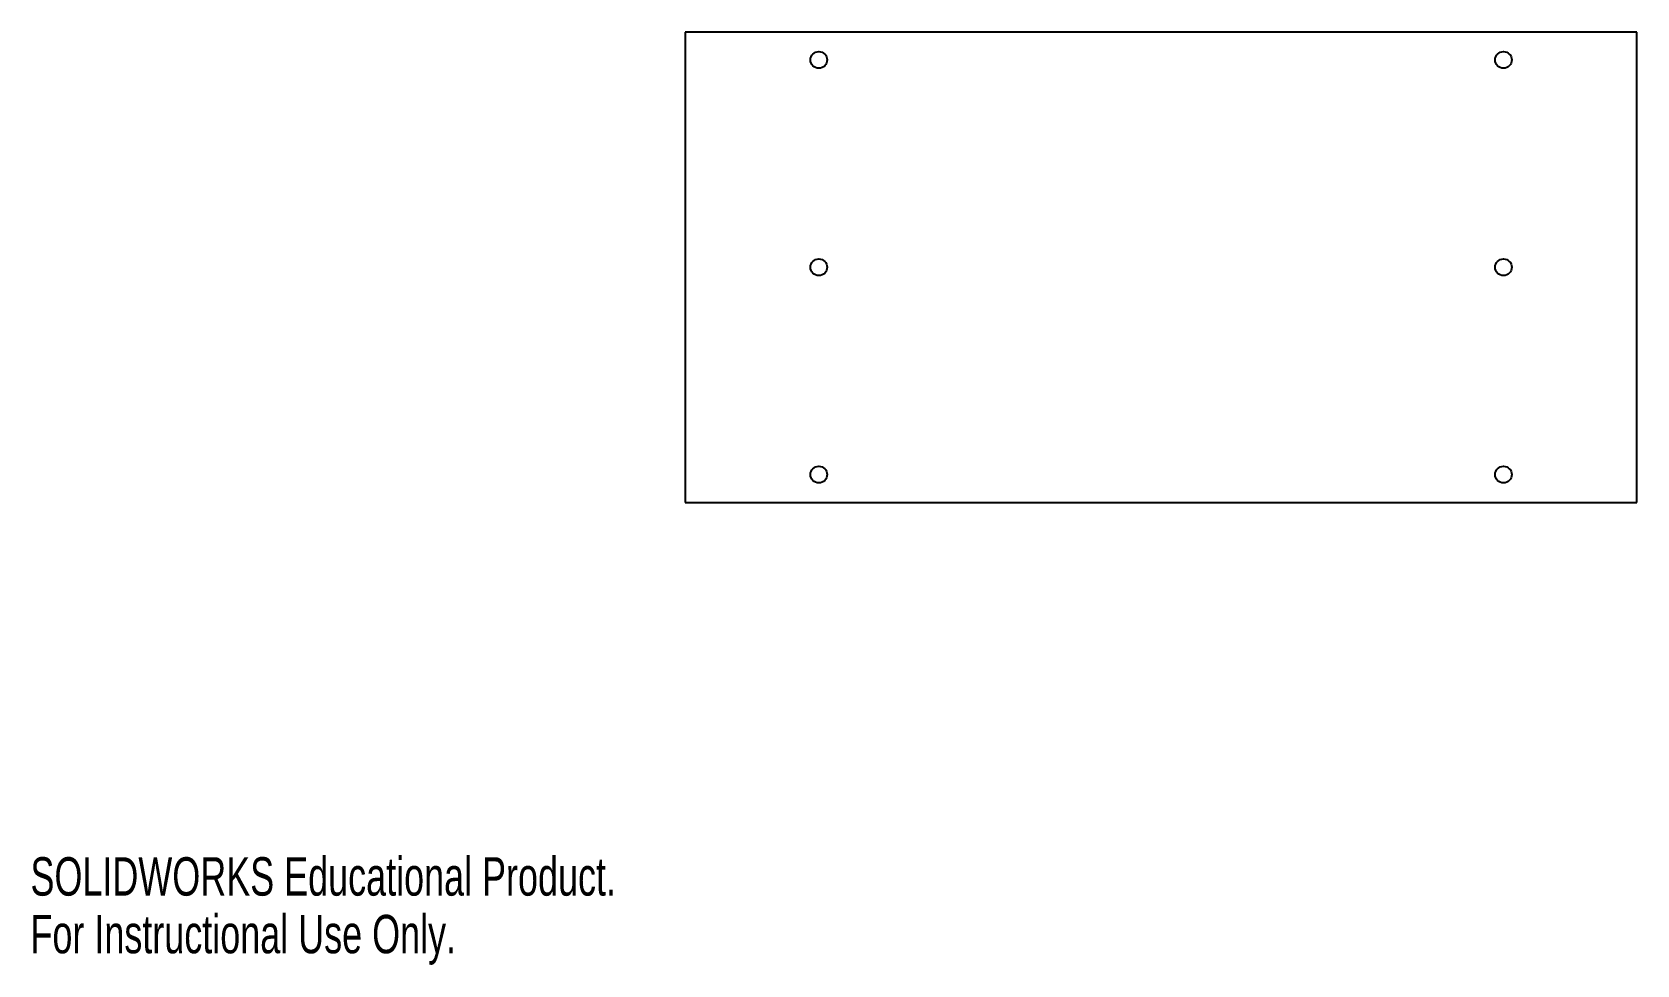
# Model space of a CAD drawing. Header units: millimetres. Extents: x 0 to 289, y 0 to 168.
import ezdxf

# ---------------------------------------------------------------- set-up
doc = ezdxf.new("R2010")
doc.units = ezdxf.units.MM
doc.styles.add('SLDTEXTSTYLE0', font='TXT', dxfattribs={"width": 0.7})

msp = doc.modelspace()

# ---------------------------------------------------------------- linework, layer by layer
at = {"color": 7, "linetype": 'Continuous', "lineweight": 25}
for p, q in [((117.98, 167.84), (117.98, 83.18)), ((289.43, 167.84), (117.98, 167.84)), ((289.43, 83.18), (289.43, 167.84)), ((117.98, 83.18), (289.43, 83.18))]:
    msp.add_line(p, q, dxfattribs=at)
for centre in [(142.03, 162.84), (265.38, 162.84), (142.03, 125.51), (265.38, 125.51), (142.03, 88.18), (265.38, 88.18)]:
    msp.add_circle(centre, 1.5, dxfattribs=at)

# ---------------------------------------------------------------- texts
at = {"color": 7, "linetype": 'Continuous', "char_height": 6.92, "attachment_point": 1, "style": 'SLDTEXTSTYLE0'}
for s, insert in [('SOLIDWORKS Educational Product.', (0, 19.3)), ('For Instructional Use Only.', (0, 8.92))]:
    msp.add_mtext(s, dxfattribs=dict(at, insert=insert))

doc.saveas('drawing.dxf')
